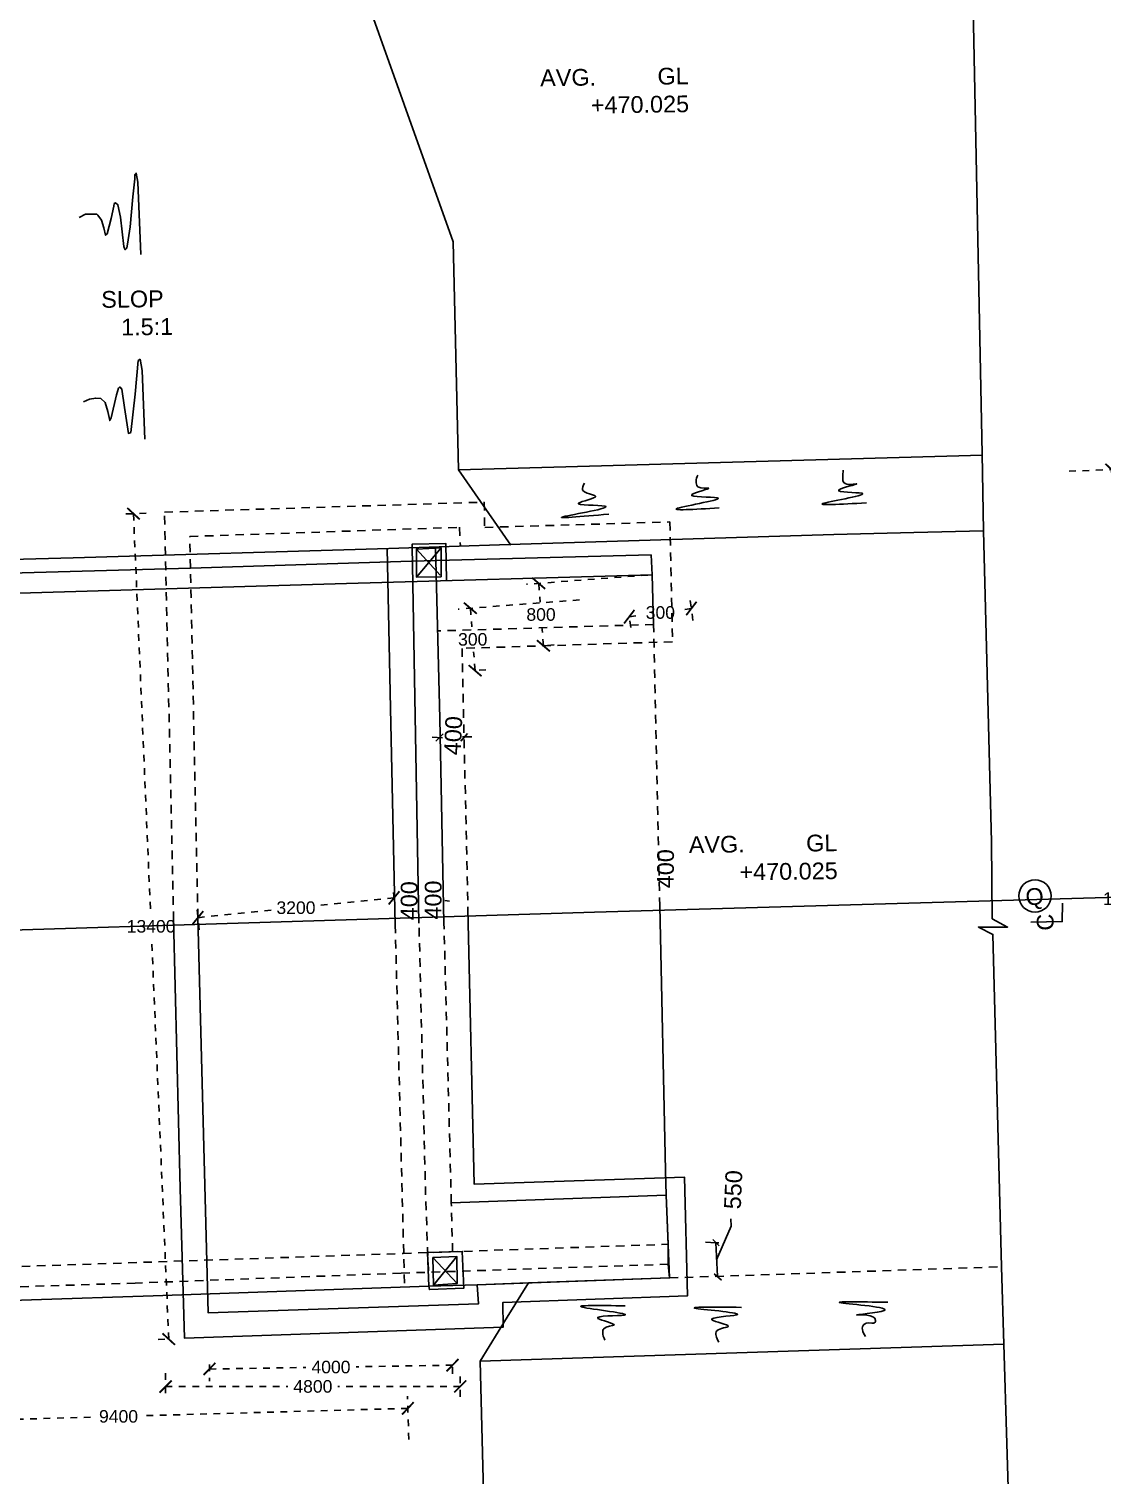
# Model space of a CAD drawing. Header units: inches. Extents: x 37252 to 77174, y 24991 to 50888.
# Drawn here: x 38536.83 to 38552.83, y 25404.63 to 25426.21 of the extents above; entities that cross this region are included whole.
import ezdxf

# ---------------------------------------------------------------- set-up
doc = ezdxf.new("R2010")
doc.units = ezdxf.units.IN
doc.header["$MEASUREMENT"] = 0
doc.linetypes.add('DASHDOT', pattern=[1, 0.5, -0.25, 0, -0.25])
doc.linetypes.add('HIDDEN', pattern=[9.525, 6.35, -3.175])
for name, color, linetype in [('DIMENSION', 255, 'Continuous'), ('DRAWING', 2, 'Continuous'), ('TEXT', 255, 'Continuous')]:
    doc.layers.add(name, color=color, linetype=linetype)
doc.styles.get("Standard").update_dxf_attribs({"font": 'arial.ttf'})
doc.dimstyles.new('dig', dxfattribs={"dimtxt": 0.1875, "dimasz": 0.18, "dimexe": 0.18, "dimexo": 0.0625, "dimgap": 0.09, "dimtad": 0, "dimtih": 1, "dimtoh": 1, "dimdec": 4, "dimzin": 0, "dimdsep": 46, "dimtxsty": 'Standard', "dimblk": 'ARCHTICK', "dimcen": 0.09, "dimadec": 0, "dimazin": 0, "dimtfac": 1, "dimtdec": 4, "dimtofl": 0, "dimtmove": 0, "dimatfit": 3, "dimldrblk": 'ARCHTICK', "dimfxl": 1, "dimtolj": 1, "dimtzin": 0, "dimarcsym": 0})

# ---------------------------------------------------------------- blocks, each defined once
blk = doc.blocks.new('_ArchTick')
at = {"color": 0, "linetype": 'ByBlock', "const_width": 0.15}
blk.add_lwpolyline([(-0.5, -0.5), (0.5, 0.5)], dxfattribs=at)
blk = doc.blocks.new('*D16')
at = {"layer": 'Defpoints', "color": 0, "linetype": 'DASHDOT', "ltscale": 0.02, "transparency": 16777216}
for p in [(38546.123, 25418.062), (38544.431, 25417.933), (38544.502, 25417.001)]:
    blk.add_point(p, dxfattribs=at)
at = {"layer": 'DIMENSION', "color": 0, "linetype": 'DASHDOT', "lineweight": -2, "ltscale": 0.02, "transparency": 16777216}
for p, q in [((38546.061, 25418.057), (38544.251, 25417.919)), ((38544.431, 25417.933), (38544.452, 25417.653)), ((38544.502, 25417.001), (38544.48, 25417.281)), ((38544.564, 25417.006), (38544.681, 25417.015))]:
    blk.add_line(p, q, dxfattribs=at)
at = {"layer": 'DIMENSION', "color": 0, "linetype": 'DASHDOT', "lineweight": -2, "ltscale": 0.02, "transparency": 16777216, "xscale": 0.18, "yscale": 0.18, "zscale": 0.18}
for p, rotation in [((38544.431, 25417.933), 94.36529034272124), ((38544.502, 25417.001), 274.3652903427213)]:
    blk.add_blockref('_ArchTick', p, dxfattribs=dict(at, rotation=rotation))
at = {"layer": 'DIMENSION', "color": 0, "linetype": 'DASHDOT', "ltscale": 0.02, "transparency": 16777216, "insert": (38544.466, 25417.467), "char_height": 0.1875, "attachment_point": 5}
blk.add_mtext('\\A1;800', dxfattribs=at)
blk = doc.blocks.new('*D24')
at = {"layer": 'Defpoints', "color": 0, "linetype": 'DASHDOT', "ltscale": 0.02, "transparency": 16777216}
for p in [(38552.281, 25419.605), (38552.977, 25419.631), (38553.266, 25408.265)]:
    blk.add_point(p, dxfattribs=at)
at = {"layer": 'DIMENSION', "color": 0, "linetype": 'DASHDOT', "lineweight": -2, "ltscale": 0.02, "transparency": 16777216}
for p, q in [((38552.344, 25419.607), (38553.157, 25419.637)), ((38552.977, 25419.631), (38553.205, 25413.412)), ((38553.393, 25408.269), (38553.218, 25413.041)), ((38553.328, 25408.267), (38553.572, 25408.276))]:
    blk.add_line(p, q, dxfattribs=at)
at = {"layer": 'DIMENSION', "color": 0, "linetype": 'DASHDOT', "lineweight": -2, "ltscale": 0.02, "transparency": 16777216, "xscale": 0.18, "yscale": 0.18, "zscale": 0.18}
for p, rotation in [((38552.977, 25419.631), 92.09446540369782), ((38553.393, 25408.269), 272.0944654036978)]:
    blk.add_blockref('_ArchTick', p, dxfattribs=dict(at, rotation=rotation))
at = {"layer": 'DIMENSION', "color": 0, "linetype": 'DASHDOT', "ltscale": 0.02, "transparency": 16777216, "insert": (38553.211, 25413.226), "char_height": 0.1875, "attachment_point": 5}
blk.add_mtext('\\A1;10900', dxfattribs=at)
blk = doc.blocks.new('*D39')
at = {"layer": 'Defpoints', "color": 0, "linetype": 'DASHDOT', "ltscale": 0.02, "transparency": 16777216}
for p in [(38543.412, 25417.562), (38545.104, 25417.691), (38543.483, 25416.63)]:
    blk.add_point(p, dxfattribs=at)
at = {"layer": 'DIMENSION', "color": 0, "linetype": 'DASHDOT', "lineweight": -2, "ltscale": 0.02, "transparency": 16777216}
for p, q in [((38545.042, 25417.687), (38543.232, 25417.548)), ((38543.412, 25417.562), (38543.433, 25417.282)), ((38543.483, 25416.63), (38543.461, 25416.911)), ((38543.545, 25416.635), (38543.662, 25416.644))]:
    blk.add_line(p, q, dxfattribs=at)
at = {"layer": 'DIMENSION', "color": 0, "linetype": 'DASHDOT', "lineweight": -2, "ltscale": 0.02, "transparency": 16777216, "xscale": 0.18, "yscale": 0.18, "zscale": 0.18}
for p, rotation in [((38543.412, 25417.562), 94.36529034272124), ((38543.483, 25416.63), 274.3652903427213)]:
    blk.add_blockref('_ArchTick', p, dxfattribs=dict(at, rotation=rotation))
at = {"layer": 'DIMENSION', "color": 0, "linetype": 'DASHDOT', "ltscale": 0.02, "transparency": 16777216, "insert": (38543.447, 25417.096), "char_height": 0.1875, "attachment_point": 5}
blk.add_mtext('\\A1;300', dxfattribs=at)
blk = doc.blocks.new('*D40')
at = {"layer": 'Defpoints', "color": 0, "linetype": 'DASHDOT', "ltscale": 0.02, "transparency": 16777216}
for p in [(38546.685, 25417.737), (38545.782, 25417.435), (38546.709, 25417.558)]:
    blk.add_point(p, dxfattribs=at)
at = {"layer": 'DIMENSION', "color": 0, "linetype": 'DASHDOT', "lineweight": -2, "ltscale": 0.02, "transparency": 16777216}
for p, q in [((38546.693, 25417.675), (38546.732, 25417.38)), ((38545.782, 25417.435), (38545.949, 25417.457)), ((38545.791, 25417.373), (38545.806, 25417.257)), ((38546.709, 25417.558), (38546.542, 25417.536))]:
    blk.add_line(p, q, dxfattribs=at)
at = {"layer": 'DIMENSION', "color": 0, "linetype": 'DASHDOT', "lineweight": -2, "ltscale": 0.02, "transparency": 16777216, "xscale": 0.18, "yscale": 0.18, "zscale": 0.18}
for p, rotation in [((38546.709, 25417.558), 7.575308826925651), ((38545.782, 25417.435), 187.5753088269257)]:
    blk.add_blockref('_ArchTick', p, dxfattribs=dict(at, rotation=rotation))
at = {"layer": 'DIMENSION', "color": 0, "linetype": 'DASHDOT', "ltscale": 0.02, "transparency": 16777216, "insert": (38546.246, 25417.497), "char_height": 0.1875, "attachment_point": 5}
blk.add_mtext('\\A1;300', dxfattribs=at)
blk = doc.blocks.new('*D41')
at = {"layer": 'Defpoints', "color": 0, "linetype": 'DASHDOT', "ltscale": 0.02, "transparency": 16777216}
for p in [(38539.33, 25413.123), (38542.283, 25413.158), (38539.348, 25412.944)]:
    blk.add_point(p, dxfattribs=at)
at = {"layer": 'DIMENSION', "color": 0, "linetype": 'DASHDOT', "lineweight": -2, "ltscale": 0.02, "transparency": 16777216}
for p, q in [((38542.276, 25413.22), (38542.256, 25413.419)), ((38539.337, 25413.061), (38539.366, 25412.765)), ((38539.348, 25412.944), (38540.442, 25413.055)), ((38542.274, 25413.24), (38541.181, 25413.129))]:
    blk.add_line(p, q, dxfattribs=at)
at = {"layer": 'DIMENSION', "color": 0, "linetype": 'DASHDOT', "lineweight": -2, "ltscale": 0.02, "transparency": 16777216, "xscale": 0.18, "yscale": 0.18, "zscale": 0.18}
for p, rotation in [((38542.274, 25413.24), 5.774415668319062), ((38539.348, 25412.944), 185.774415668319)]:
    blk.add_blockref('_ArchTick', p, dxfattribs=dict(at, rotation=rotation))
at = {"layer": 'DIMENSION', "color": 0, "linetype": 'DASHDOT', "ltscale": 0.02, "transparency": 16777216, "insert": (38540.811, 25413.092), "char_height": 0.1875, "attachment_point": 5}
blk.add_mtext('\\A1;3200', dxfattribs=at)
blk = doc.blocks.new('*D42')
at = {"layer": 'Defpoints', "color": 0, "linetype": 'DASHDOT', "ltscale": 0.02, "transparency": 16777216}
for p in [(38539.518, 25406.341), (38539.52, 25406.209), (38543.145, 25406.298)]:
    blk.add_point(p, dxfattribs=at)
at = {"layer": 'DIMENSION', "color": 0, "linetype": 'DASHDOT', "lineweight": -2, "ltscale": 0.02, "transparency": 16777216}
for p, q in [((38539.519, 25406.278), (38539.523, 25406.029)), ((38539.52, 25406.209), (38540.96, 25406.232)), ((38543.146, 25406.266), (38541.707, 25406.243)), ((38543.146, 25406.235), (38543.149, 25406.086))]:
    blk.add_line(p, q, dxfattribs=at)
at = {"layer": 'DIMENSION', "color": 0, "linetype": 'DASHDOT', "lineweight": -2, "ltscale": 0.02, "transparency": 16777216, "xscale": 0.18, "yscale": 0.18, "zscale": 0.18}
for p, rotation in [((38543.146, 25406.266), 0.8994339075643331), ((38539.52, 25406.209), 180.8994339075643)]:
    blk.add_blockref('_ArchTick', p, dxfattribs=dict(at, rotation=rotation))
at = {"layer": 'DIMENSION', "color": 0, "linetype": 'DASHDOT', "ltscale": 0.02, "transparency": 16777216, "insert": (38541.333, 25406.237), "char_height": 0.1875, "attachment_point": 5}
blk.add_mtext('\\A1;4000', dxfattribs=at)
blk = doc.blocks.new('*D43')
at = {"layer": 'Defpoints', "color": 0, "linetype": 'DASHDOT', "ltscale": 0.02, "transparency": 16777216}
for p in [(38538.865, 25406.211), (38538.865, 25405.947), (38543.261, 25405.734)]:
    blk.add_point(p, dxfattribs=at)
at = {"layer": 'DIMENSION', "color": 0, "linetype": 'DASHDOT', "lineweight": -2, "ltscale": 0.02, "transparency": 16777216}
for p, q in [((38538.865, 25406.148), (38538.865, 25405.767)), ((38543.261, 25405.796), (38543.261, 25406.129)), ((38538.865, 25405.947), (38540.69, 25405.947)), ((38543.261, 25405.949), (38541.436, 25405.948))]:
    blk.add_line(p, q, dxfattribs=at)
at = {"layer": 'DIMENSION', "color": 0, "linetype": 'DASHDOT', "lineweight": -2, "ltscale": 0.02, "transparency": 16777216, "xscale": 0.18, "yscale": 0.18, "zscale": 0.18}
for p, rotation in [((38538.865, 25405.947), 180.0243627998625), ((38543.261, 25405.949), 0.02436279986246959)]:
    blk.add_blockref('_ArchTick', p, dxfattribs=dict(at, rotation=rotation))
at = {"layer": 'DIMENSION', "color": 0, "linetype": 'DASHDOT', "ltscale": 0.02, "transparency": 16777216, "insert": (38541.063, 25405.948), "char_height": 0.1875, "attachment_point": 5}
blk.add_mtext('\\A1;4800', dxfattribs=at)
blk = doc.blocks.new('*D44')
at = {"layer": 'Defpoints', "color": 0, "linetype": 'DASHDOT', "ltscale": 0.02, "transparency": 16777216}
for p in [(38533.838, 25405.726), (38533.848, 25405.381), (38542.495, 25405.095)]:
    blk.add_point(p, dxfattribs=at)
at = {"layer": 'DIMENSION', "color": 0, "linetype": 'DASHDOT', "lineweight": -2, "ltscale": 0.02, "transparency": 16777216}
for p, q in [((38542.493, 25405.158), (38542.475, 25405.802)), ((38533.84, 25405.664), (38533.853, 25405.201)), ((38533.848, 25405.381), (38537.794, 25405.491)), ((38542.48, 25405.622), (38538.534, 25405.512))]:
    blk.add_line(p, q, dxfattribs=at)
at = {"layer": 'DIMENSION', "color": 0, "linetype": 'DASHDOT', "lineweight": -2, "ltscale": 0.02, "transparency": 16777216, "xscale": 0.18, "yscale": 0.18, "zscale": 0.18}
for p, rotation in [((38542.48, 25405.622), 1.601949965030496), ((38533.848, 25405.381), 181.6019499650305)]:
    blk.add_blockref('_ArchTick', p, dxfattribs=dict(at, rotation=rotation))
at = {"layer": 'DIMENSION', "color": 0, "linetype": 'DASHDOT', "ltscale": 0.02, "transparency": 16777216, "insert": (38538.164, 25405.501), "char_height": 0.1875, "attachment_point": 5}
blk.add_mtext('\\A1;9400', dxfattribs=at)
blk = doc.blocks.new('*D48')
at = {"layer": 'Defpoints', "color": 0, "linetype": 'DASHDOT', "ltscale": 0.02, "transparency": 16777216}
for p in [(38538.638, 25418.983), (38538.913, 25406.655), (38538.919, 25406.655)]:
    blk.add_point(p, dxfattribs=at)
at = {"layer": 'DIMENSION', "color": 0, "linetype": 'DASHDOT', "lineweight": -2, "ltscale": 0.02, "transparency": 16777216}
for p, q in [((38538.575, 25418.981), (38538.207, 25418.965)), ((38538.387, 25418.973), (38538.642, 25412.999)), ((38538.913, 25406.655), (38538.658, 25412.628)), ((38538.857, 25406.652), (38538.733, 25406.647))]:
    blk.add_line(p, q, dxfattribs=at)
at = {"layer": 'DIMENSION', "color": 0, "linetype": 'DASHDOT', "lineweight": -2, "ltscale": 0.02, "transparency": 16777216, "xscale": 0.18, "yscale": 0.18, "zscale": 0.18}
for p, rotation in [((38538.387, 25418.973), 92.44493764605029), ((38538.913, 25406.655), 272.4449376460502)]:
    blk.add_blockref('_ArchTick', p, dxfattribs=dict(at, rotation=rotation))
at = {"layer": 'DIMENSION', "color": 0, "linetype": 'DASHDOT', "ltscale": 0.02, "transparency": 16777216, "insert": (38538.65, 25412.814), "char_height": 0.1875, "attachment_point": 5}
blk.add_mtext('\\A1;13400', dxfattribs=at)

msp = doc.modelspace()

# ---------------------------------------------------------------- linework, layer by layer
at = {"layer": 'DRAWING', "linetype": 'Continuous'}
for points in [[(38544.01578, 25418.50264), (38543.2345, 25419.6254), (38543.15453, 25423.02982), (38541.69549, 25427.13144), (38541.6011, 25431.90847)], [(38516.00897, 25393.17833), (38524.7784, 25393.45728), (38527.06381, 25393.54046), (38527.38905, 25394.23287), (38527.40876, 25392.91736), (38527.73253, 25393.57569), (38533.84729, 25393.747), (38542.52872, 25394.05325), (38551.71862, 25394.37428), (38551.45859, 25403.61612), (38551.36971, 25406.58204), (38551.33364, 25407.73429), (38551.20596, 25412.69376), (38550.99105, 25412.80484), (38551.42629, 25412.80484), (38551.19321, 25412.92906), (38551.18582, 25414.0738), (38551.06811, 25418.71721), (38551.0481, 25419.8674), (38550.87094, 25428.49084)], [(38543.2345, 25419.6254), (38551.0507, 25419.8479)], [(38513.28924, 25417.64938), (38514.03261, 25417.66685), (38516.85374, 25417.75803), (38524.02365, 25417.95327), (38529.15673, 25418.09117), (38537.48843, 25418.3154), (38542.19549, 25418.45267), (38543.99822, 25418.51124), (38548.83612, 25418.66102), (38550.02511, 25418.69095), (38551.06811, 25418.71721)], [(38542.29122, 25412.83834), (38542.22052, 25416.0719), (38542.17171, 25418.45197)], [(38542.64565, 25412.86395), (38542.54188, 25418.48235), (38542.54316, 25418.51748), (38543.04646, 25418.52713), (38543.05633, 25417.97434)], [(38543.01839, 25412.86749), (38542.95741, 25415.91397), (38542.89402, 25418.4754)], [(38546.11136, 25418.35926), (38542.5328, 25418.2634), (38539.23673, 25418.15841), (38533.31528, 25417.99714), (38526.5875, 25417.81197), (38524.02046, 25417.74991), (38520.79672, 25417.65339), (38515.11556, 25417.49219), (38511.2092, 25417.36518)], [(38546.14614, 25417.31924), (38546.12301, 25418.06195), (38546.11136, 25418.35926)], [(38511.21949, 25417.06063), (38512.84203, 25417.11711), (38514.26, 25417.16398), (38514.77234, 25417.17108), (38518.73933, 25417.29678), (38530.96126, 25417.61745), (38541.56523, 25417.93218), (38546.12301, 25418.06195)], [(38503.06046, 25411.73757), (38509.41622, 25411.9288), (38517.95364, 25412.20875), (38531.08334, 25412.59003), (38545.26467, 25413.0262), (38556.90038, 25413.35743), (38564.96928, 25413.55657)], [(38543.3764, 25413.07714), (38543.4699, 25408.96678), (38546.60462, 25409.07334), (38546.65017, 25407.29909), (38543.89514, 25407.20056), (38543.89946, 25406.83115), (38539.1501, 25406.66712), (38539.08342, 25408.90334), (38538.98572, 25412.92198)], [(38546.3836, 25407.56792), (38546.36481, 25407.77261), (38546.36064, 25408.07056), (38546.33113, 25408.80106), (38546.32256, 25409.17316), (38546.23603, 25413.11831)], [(38539.34814, 25412.94948), (38539.50006, 25407.04869), (38543.53325, 25407.18052), (38543.51165, 25407.46396), (38546.3836, 25407.56792), (38546.33113, 25408.80106), (38543.12794, 25408.68958)], [(38515.01023, 25406.51027), (38515.01023, 25406.51027), (38515.01023, 25406.51027), (38515.01006, 25406.55413), (38515.37287, 25406.56205), (38519.95884, 25406.7151), (38523.18475, 25406.81785), (38531.41537, 25407.06252), (38538.68251, 25407.3011), (38542.79478, 25407.44676), (38542.80044, 25407.3945), (38543.31231, 25407.41312), (38543.29006, 25407.96382), (38542.77024, 25407.94576), (38542.79478, 25407.44676)], [(38542.5239, 25394.05308), (38542.3939, 25398.82501), (38543.6436, 25402.99581), (38543.55634, 25406.32816), (38543.962, 25406.98346), (38544.2769, 25407.49397)], [(38542.79478, 25407.44676), (38543.51165, 25407.46396), (38544.2769, 25407.49397), (38546.3836, 25407.56792)], [(38543.55634, 25406.32816), (38551.36971, 25406.58204)]]:
    msp.add_lwpolyline(points, dxfattribs=at)
at = {"layer": 'DRAWING', "color": 2, "linetype": 'Continuous'}
for points in [[(38537.57703, 25423.39256), (38537.67299, 25423.43991), (38537.7497, 25423.43991), (38537.83943, 25423.43991), (38537.85592, 25423.4293), (38537.90783, 25423.35327), (38537.9447, 25423.23731), (38537.97104, 25423.12748), (38537.99384, 25423.14975), (38538.05477, 25423.37998), (38538.09233, 25423.56274), (38538.10142, 25423.59976), (38538.12094, 25423.60901), (38538.15427, 25423.58369), (38538.19214, 25423.39712), (38538.24083, 25422.96192), (38538.26469, 25422.912), (38538.28698, 25422.93361), (38538.30992, 25423.05811), (38538.33621, 25423.25247), (38538.37852, 25423.70322), (38538.40551, 25423.96895), (38538.40629, 25424.03193), (38538.42662, 25424.05599), (38538.452, 25423.91745), (38538.49817, 25422.83828)], [(38537.63912, 25420.64202), (38537.73326, 25420.67964), (38537.82463, 25420.69735), (38537.89995, 25420.6896), (38537.96474, 25420.63372), (38538.00456, 25420.49873), (38538.03295, 25420.36191), (38538.05355, 25420.40418), (38538.13325, 25420.74606), (38538.1631, 25420.84561), (38538.1831, 25420.86418), (38538.21503, 25420.82832), (38538.25205, 25420.55912), (38538.31243, 25420.17001), (38538.34598, 25420.18632), (38538.41052, 25420.75378), (38538.45765, 25421.25753), (38538.48514, 25421.27767), (38538.51812, 25421.1083), (38538.55732, 25420.08679)], [(38542.61059, 25418.05718), (38542.60741, 25418.44357), (38542.9746, 25418.46419), (38542.9746, 25418.05123), (38542.97565, 25418.03223), (38542.60759, 25418.02754), (38542.61059, 25418.05718)], [(38542.60741, 25418.44357), (38542.96064, 25418.05511)], [(38542.60759, 25418.02754), (38542.9746, 25418.46419)], [(38542.84014, 25415.63844), (38542.99887, 25415.62523)], [(38542.89819, 25415.5775), (38543.00695, 25415.68763)], [(38543.27075, 25415.57603), (38543.36848, 25415.69203)], [(38543.43535, 25415.64431), (38543.29353, 25415.64211)], [(38543.10237, 25413.18995), (38543.03017, 25413.20239)], [(38551.77333, 25412.87647), (38552.24068, 25412.88469), (38552.24414, 25413.15849)], [(38547.0825, 25407.83682), (38547.30181, 25408.33988), (38547.29651, 25408.44981)], [(38546.91989, 25408.10242), (38547.07355, 25408.09153), (38547.11929, 25408.09153)], [(38547.02794, 25408.14244), (38547.12383, 25408.04662)], [(38547.07355, 25408.09153), (38547.09863, 25407.59624)], [(38542.85256, 25407.8718), (38543.21234, 25407.88603), (38543.214, 25407.48292), (38542.86022, 25407.46107), (38542.85256, 25407.8718)], [(38542.85256, 25407.8718), (38543.214, 25407.48292)], [(38542.86022, 25407.46107), (38543.21234, 25407.88603)], [(38547.04764, 25407.63157), (38547.15866, 25407.53543)]]:
    msp.add_lwpolyline(points, dxfattribs=at)
at = {"layer": 'DRAWING', "linetype": 'HIDDEN', "ltscale": 0.02}
for points in [[(38538.98599, 25412.91058), (38538.8494, 25418.99539), (38543.62023, 25419.14484), (38543.62561, 25418.76746), (38546.38877, 25418.84969), (38546.42623, 25417.06175), (38543.28751, 25416.96265), (38543.3764, 25413.07714)], [(38539.34814, 25412.94948), (38539.22615, 25418.63218), (38543.24818, 25418.76952), (38543.26547, 25418.48742)], [(38546.23603, 25413.11831), (38546.14614, 25417.31924), (38542.92184, 25417.22333)], [(38542.29122, 25412.83834), (38542.43066, 25407.43386)], [(38542.79478, 25407.44676), (38542.74452, 25408.80705), (38542.64565, 25412.86395)], [(38543.14704, 25407.95886), (38543.12794, 25408.68958), (38543.01839, 25412.86749)], [(38515.00786, 25407.05288), (38518.24992, 25407.1776), (38523.26619, 25407.33452), (38525.8357, 25407.41663), (38536.72081, 25407.73952), (38542.40795, 25407.93314), (38546.36064, 25408.07056)], [(38546.36481, 25407.77261), (38542.37813, 25407.63904), (38538.41409, 25407.49137), (38534.9486, 25407.38113), (38530.69452, 25407.26493), (38522.10648, 25406.98889), (38518.07668, 25406.86221), (38515.03688, 25406.75982), (38514.93751, 25406.74953), (38514.93962, 25406.58958), (38514.90413, 25406.56241), (38514.7342, 25406.53675), (38514.65943, 25406.55713), (38514.66234, 25406.74302)], [(38546.3836, 25407.56792), (38551.33364, 25407.73429)]]:
    msp.add_lwpolyline(points, dxfattribs=at)
at = {"layer": 'DRAWING', "color": 2, "linetype": 'Continuous'}
msp.add_circle((38551.8345, 25413.26806), 0.24057, dxfattribs=at)
for points in [[(38546.80481, 25419.54792), (38546.77788, 25419.45374), (38546.80674, 25419.37558), (38546.96897, 25419.35187), (38546.71534, 25419.2564), (38547.0925, 25419.2113), (38546.50227, 25419.05316), (38547.12218, 25419.05811)], [(38548.97437, 25419.6242), (38548.96774, 25419.50828), (38548.98265, 25419.43708), (38549.17657, 25419.41721), (38548.90582, 25419.32384), (38549.24903, 25419.27723), (38548.68589, 25419.12908), (38549.32067, 25419.13407)], [(38545.11509, 25419.42902), (38545.08573, 25419.32853), (38545.28063, 25419.23367), (38545.02664, 25419.13074), (38545.41598, 25419.08619), (38544.79719, 25418.92753), (38545.47678, 25418.96616)], [(38549.63936, 25407.20424), (38548.94372, 25407.19641), (38549.58286, 25407.0803), (38549.17486, 25407.01506), (38549.4573, 25406.93478), (38549.45382, 25406.91219), (38549.31829, 25406.89296), (38549.26273, 25406.84006), (38549.25885, 25406.79639), (38549.3058, 25406.69504)], [(38545.7226, 25407.15136), (38545.08264, 25407.13248), (38545.70775, 25407.01377), (38545.31486, 25406.96386), (38545.55654, 25406.86538), (38545.40194, 25406.80849), (38545.38577, 25406.76004), (38545.4198, 25406.64017)], [(38547.45521, 25407.12892), (38546.78207, 25407.11334), (38547.38101, 25407.01611), (38547.01434, 25406.94305), (38547.26056, 25406.84614), (38547.09064, 25406.77899), (38547.11629, 25406.60986)]]:
    msp.add_spline(points, degree=3, dxfattribs=at)

# ---------------------------------------------------------------- texts
at = {"layer": 'TEXT', "ltscale": 2, "char_height": 0.25, "attachment_point": 1}
for s, insert, rotation in [('\\pi-0.75,l1,t2;AVG.^IGL                                   \\P\\pi0,t1;+470.025', (38544.20118, 25425.59751), 0.780069), ('SLOP                                                    1.5:1', (38537.9043, 25422.29403), 0.780069), ('                         400', (38542.92053, 25412.95059), 87.683351), ('\\pi-0.75,l1,t2;AVG.^IGL                                   \\P\\pi0,t1;+470.025', (38546.4182, 25414.15357), 0.780069), ('                              400', (38546.17829, 25410.47378), 89.655083), ('                              400', (38542.35379, 25409.99584), 89.655083), ('                              400', (38542.71249, 25410.00594), 89.655083), ('\\pi-0.75,l1,t1;Q', (38551.43138, 25413.34523), 5.762026), ('\\pi-0.75,l1,t1;C', (38551.8703, 25412.49665), 91.359819), ('\\pi-0.75,l1,t1;550', (38547.18413, 25408.34927), 87.53775)]:
    msp.add_mtext_dynamic_manual_height_columns(s, width=5.6126724, gutter_width=1, heights=[0], dxfattribs=dict(at, insert=insert, rotation=rotation))

# ---------------------------------------------------------------- dimensions: what is measured, and where the dimension line sits
at = {"layer": 'DIMENSION', "linetype": 'DASHDOT', "ltscale": 0.02}
dim = msp.add_linear_dim(base=(38552.9771, 25419.63053), p1=(38553.26589, 25408.26462), p2=(38552.28141, 25419.60508), angle=92.094465, text='10900', dimstyle='dig', dxfattribs=at)
dim.commit()
dim.dimension.update_dxf_attribs({"geometry": '*D24', "text_midpoint": (38553.21132, 25413.22632), "dimtype": 160})
for base, p1, p2, angle, text, picture, middle in [((38538.9128, 25406.65464), (38538.63766, 25418.98337), (38538.91941, 25406.65492), 272.444938, '13400', '*D48', (38538.64982, 25412.81365)), ((38544.4305, 25417.93275), (38544.50163, 25417.00099), (38546.12301, 25418.06195), 94.36529, '800', '*D16', (38544.46606, 25417.46687)), ((38543.41172, 25417.56218), (38543.48285, 25416.63042), (38545.10423, 25417.69138), 94.36529, '300', '*D39', (38543.44729, 25417.0963)), ((38546.7087, 25417.55839), (38545.78238, 25417.4352), (38546.68497, 25417.73682), 7.575309, '300', '*D40', (38546.24554, 25417.49679)), ((38539.34838, 25412.9441), (38542.28257, 25413.15785), (38539.33027, 25413.12318), 185.774416, '3200', '*D41', (38540.81132, 25413.09204)), ((38539.52045, 25406.20903), (38543.14534, 25406.29765), (38539.51839, 25406.34081), 180.899434, '4000', '*D42', (38541.33314, 25406.23749)), ((38538.86517, 25405.94672), (38543.26088, 25405.73353), (38538.86506, 25406.2108), 180.024363, '4800', '*D43', (38541.06298, 25405.94766)), ((38533.84788, 25405.38052), (38542.49484, 25405.09509), (38533.83822, 25405.7262), 181.60195, '9400', '*D44', (38538.164, 25405.50123))]:
    dim = msp.add_linear_dim(base=base, p1=p1, p2=p2, angle=angle, text=text, dimstyle='dig', dxfattribs=at)
    dim.commit()
    dim.dimension.update_dxf_attribs({"geometry": picture, "text_midpoint": middle})

doc.saveas('drawing.dxf')
